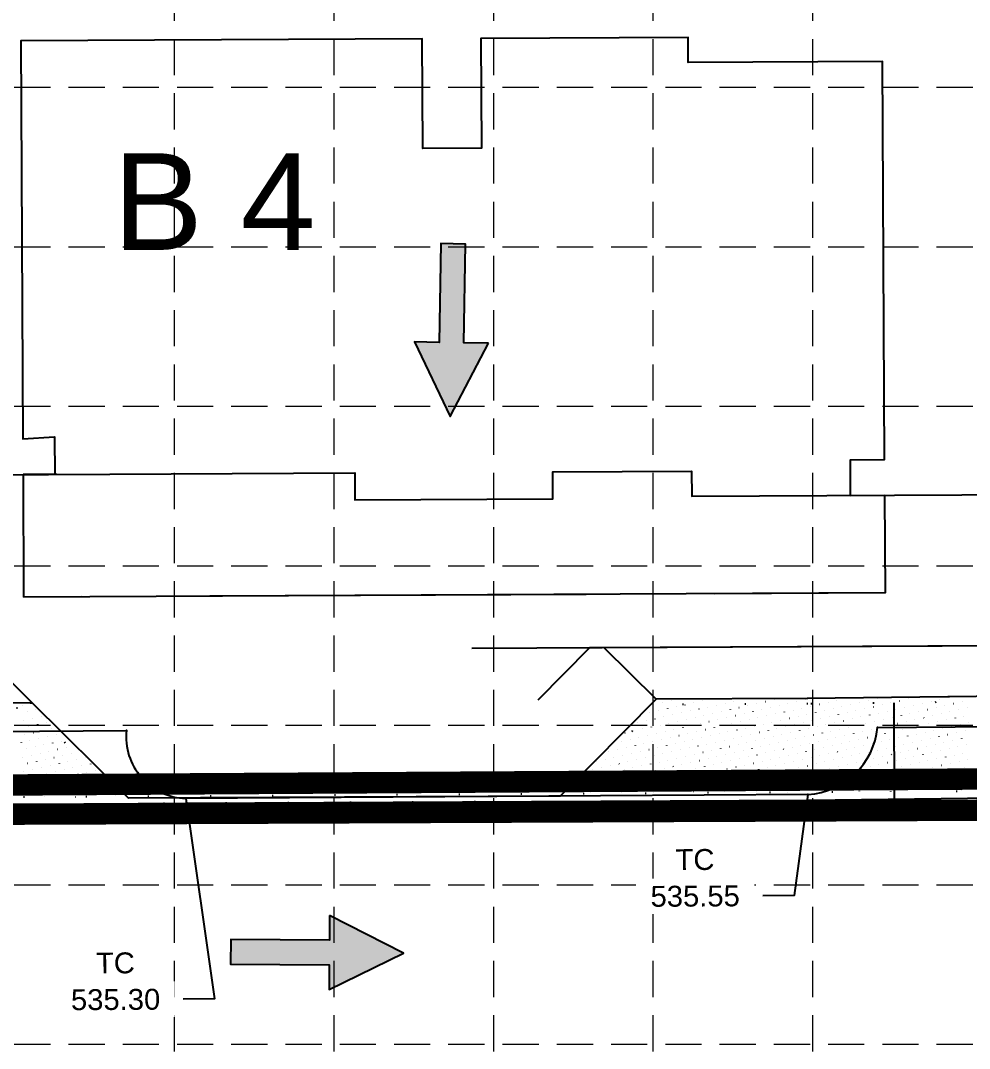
# Model space of a CAD drawing. Header units: feet. Extents: x 6046 to 7000, y 4530 to 5165.
# Drawn here: x 6315.1 to 6403.6, y 4777.1 to 4873.1 of the extents above; entities that cross this region are included whole.
import ezdxf
from ezdxf.enums import TextEntityAlignment as Align

# ---------------------------------------------------------------- set-up
doc = ezdxf.new("R2010")
doc.units = ezdxf.units.FT
doc.header["$LTSCALE"] = 30
doc.header["$MEASUREMENT"] = 0
for name, pattern in [('DASH', [1, 0.5, -0.5]), ('DOTS', [0.1901, 0.0001, -0.19]), ('HIDDEN', [0.375, 0.25, -0.125]), ('LEADER_LINE', [2, 1, 1])]:
    doc.linetypes.add(name, pattern=pattern)
for name, color, linetype in [('1 FLOW ARROWS', 7, 'Continuous'), ('1 LIMITS OF DISTURBANCE', 1, 'DASH'), ('1STAIR', 1, 'Continuous'), ('20070516_TOPO', 1, 'Continuous'), ('BLDG', 207, 'Continuous'), ('GRID', 254, 'HIDDEN'), ('PROPOSED_CURB', 1, 'Continuous'), ('PROPOSED_SW', 1, 'Continuous'), ('SILT FENCE', 200, 'Continuous'), ('TOPO_MAP', 1, 'Continuous')]:
    doc.layers.add(name, color=color, linetype=linetype)
doc.styles.get("Standard").update_dxf_attribs({"font": 'ARIAL.TTF'})

# ---------------------------------------------------------------- blocks, each defined once
blk = doc.blocks.new('arrow')
blk.add_lwpolyline([(-67.01, -25.36), (-59.33, -25.42), (-59.57, -56.14), (-51.89, -56.2), (-51.65, -25.48), (-43.97, -25.54), (-55.3, -2.41), (-67.01, -25.36)], close=True)
at = {"color": 254}
for points in [[(-43.97, -25.54), (-67.01, -25.36), (-55.3, -2.41), (-67.01, -25.36)], [(-59.57, -56.14), (-51.89, -56.2), (-59.33, -25.42), (-51.65, -25.48)]]:
    blk.add_solid(points, dxfattribs=at)

msp = doc.modelspace()

# ---------------------------------------------------------------- linework, layer by layer
at = {"layer": '1 LIMITS OF DISTURBANCE', "ltscale": 0.4, "const_width": 2, "flags": 128}
msp.add_lwpolyline([(6101.168, 4826.862), (6119.467, 5018.639), (6096.139, 5021.335), (6098.287, 5043.497), (6122.31, 5040.952), (6122.384, 5033.901), (6129.796, 5034.293), (6283.721, 5035.176), (6725.261, 5037.677), (6917.799, 5038.14), (6937.026, 5038.214), (6946.049, 5044.104), (6948.99, 5043.941), (6944.622, 5007.27), (6924.923, 4866.503), (6920.126, 4822.965), (6913.674, 4809.279), (6897.417, 4801.376), (6112.118, 4798.149), (6103.895, 4802.973), (6099.858, 4811.489)], close=True, dxfattribs=at)
at = {"layer": '1STAIR', "color": 7, "linetype": 'Continuous', "flags": 128}
for points in [[(6318.483, 4830.691), (6315.315, 4830.676)], [(6392.534, 4828.732), (6395.701, 4828.748)], [(6395.701, 4828.748), (6395.747, 4819.637)], [(6320.754, 4819.258), (6315.373, 4819.231)], [(6367.851, 4819.496), (6332.73, 4819.319)], [(6395.747, 4819.637), (6379.827, 4819.556)], [(6440.796, 4810.266), (6436.172, 4814.843), (6357.18, 4814.444)], [(6363.372, 4809.647), (6368.174, 4814.497)]]:
    msp.add_lwpolyline(points, dxfattribs=at)
at = {"layer": '20070516_TOPO', "color": 7, "linetype": 'Continuous'}
for p, q in [((6302.118, 4806.61), (6324.959, 4806.798)), ((6395.052, 4807.077), (6406.938, 4807.157)), ((6388.554, 4800.817), (6330.503, 4800.45)), ((6412.23, 4800.565), (6388.591, 4800.27)), ((6330.472, 4799.985), (6297.933, 4799.759)), ((6388.591, 4800.27), (6330.472, 4799.985))]:
    msp.add_line(p, q, dxfattribs=at)
for centre, radius, start, end in [((6330.698, 4806.216), 5.769, 174.20833, 268.06089), ((6388.11, 4807.781), 6.978, 273.64993, 354.20833)]:
    msp.add_arc(centre, radius, start, end, dxfattribs=at)
for p in [(6324.959, 4806.798), (6395.052, 4807.077), (6388.554, 4800.817), (6330.472, 4799.985), (6330.503, 4800.45), (6388.591, 4800.27)]:
    msp.add_point(p, dxfattribs=at)
at = {"layer": 'BLDG', "color": 7, "linetype": 'Continuous', "flags": 128}
for points in [[(6269.554, 4865.841), (6269.74, 4829.008), (6289.073, 4829.106), (6289.066, 4830.543), (6346.272, 4830.832), (6346.285, 4828.332), (6364.745, 4828.425), (6364.732, 4830.925), (6377.69, 4830.99), (6377.701, 4828.657), (6421.826, 4828.88), (6421.814, 4831.213), (6434.771, 4831.278), (6434.784, 4828.778), (6453.244, 4828.872), (6453.231, 4831.372), (6466.063, 4831.436), (6465.966, 4850.769), (6464.966, 4850.764), (6464.908, 4862.264), (6465.908, 4862.269), (6465.861, 4871.602), (6465.629, 4917.56)], [(6392.534, 4828.732), (6392.517, 4832.065), (6395.684, 4832.081), (6395.497, 4869.247), (6377.372, 4869.156), (6377.36, 4871.489), (6358.027, 4871.392), (6358.079, 4861.143), (6352.621, 4861.115), (6352.569, 4871.364), (6315.111, 4871.175), (6315.299, 4834.009), (6318.26, 4834.197), (6318.277, 4830.69)]]:
    msp.add_lwpolyline(points, dxfattribs=at)
at = {"layer": 'GRID', "color": 252, "linetype": 'HIDDEN', "lineweight": 0, "ltscale": 0.45}
for p, q in [((6329.413, 5149.778), (6329.413, 4628.519)), ((6344.305, 5149.778), (6344.305, 4628.519)), ((6359.196, 5149.778), (6359.196, 4628.519)), ((6374.087, 5149.778), (6374.087, 4628.519)), ((6388.978, 5149.778), (6388.978, 4628.519)), ((6061.371, 4866.844), (6984.628, 4866.844)), ((6061.371, 4851.953), (6984.628, 4851.953)), ((6061.371, 4837.062), (6984.628, 4837.062)), ((6061.371, 4822.171), (6984.628, 4822.171)), ((6061.371, 4807.279), (6984.628, 4807.279)), ((6061.371, 4792.388), (6984.628, 4792.388)), ((6061.371, 4777.497), (6984.628, 4777.497))]:
    msp.add_line(p, q, dxfattribs=at)
at = {"layer": 'PROPOSED_CURB', "color": 7, "linetype": 'Continuous', "flags": 128}
for points in [[(6374.377, 4809.701), (6369.525, 4814.504)], [(6412.111, 4810.065), (6388.473, 4809.77)], [(6388.545, 4809.77), (6374.377, 4809.701), (6365.421, 4800.657), (6325.169, 4800.459), (6316.153, 4809.386), (6297.868, 4809.259)], [(6315.231, 4809.113), (6315.234, 4809.11)], [(6316.049, 4809.296), (6316.052, 4809.293)], [(6374.149, 4809.231), (6374.152, 4809.227)], [(6374.967, 4809.414), (6374.97, 4809.41)], [(6375.785, 4809.597), (6375.789, 4809.593)], [(6377.077, 4809.198), (6377.081, 4809.194)], [(6377.896, 4809.381), (6377.899, 4809.378)], [(6378.714, 4809.564), (6378.717, 4809.561)], [(6380.006, 4809.166), (6380.009, 4809.162)], [(6380.824, 4809.349), (6380.828, 4809.345)], [(6381.643, 4809.532), (6381.646, 4809.528)], [(6382.461, 4809.715), (6382.464, 4809.711)], [(6382.935, 4809.134), (6382.938, 4809.13)], [(6383.753, 4809.317), (6383.756, 4809.313)], [(6384.571, 4809.5), (6384.575, 4809.496)], [(6385.39, 4809.683), (6385.393, 4809.679)], [(6386.682, 4809.284), (6386.685, 4809.28)], [(6387.5, 4809.467), (6387.503, 4809.463)], [(6388.318, 4809.65), (6388.322, 4809.646)], [(6389.61, 4809.252), (6389.614, 4809.248)], [(6390.429, 4809.435), (6390.432, 4809.431)], [(6391.247, 4809.618), (6391.25, 4809.614)], [(6392.065, 4809.801), (6392.068, 4809.797)], [(6392.539, 4809.22), (6392.542, 4809.216)], [(6393.357, 4809.403), (6393.361, 4809.399)], [(6394.176, 4809.586), (6394.179, 4809.582)], [(6394.994, 4809.769), (6394.997, 4809.765)], [(6395.468, 4809.187), (6395.471, 4809.183)], [(6396.286, 4809.37), (6396.289, 4809.366)], [(6396.625, 4800.31), (6396.586, 4809.371)], [(6397.104, 4809.553), (6397.108, 4809.549)], [(6397.923, 4809.736), (6397.926, 4809.732)], [(6398.396, 4809.155), (6398.4, 4809.151)], [(6399.215, 4809.338), (6399.218, 4809.334)], [(6400.033, 4809.521), (6400.036, 4809.517)], [(6400.851, 4809.704), (6400.854, 4809.7)], [(6401.325, 4809.123), (6401.328, 4809.119)], [(6401.67, 4809.887), (6401.673, 4809.883)], [(6402.143, 4809.306), (6402.147, 4809.302)], [(6402.962, 4809.489), (6402.965, 4809.485)], [(6315.705, 4808.532), (6315.708, 4808.528)], [(6316.523, 4808.715), (6316.526, 4808.711)], [(6372.986, 4808.283), (6372.989, 4808.279)], [(6373.804, 4808.466), (6373.807, 4808.462)], [(6374.623, 4808.649), (6374.626, 4808.645)], [(6375.441, 4808.832), (6375.444, 4808.828)], [(6375.915, 4808.251), (6375.918, 4808.247)], [(6376.259, 4809.015), (6376.262, 4809.011)], [(6376.733, 4808.434), (6376.736, 4808.43)], [(6377.551, 4808.617), (6377.554, 4808.613)], [(6378.37, 4808.8), (6378.373, 4808.796)], [(6378.843, 4808.219), (6378.846, 4808.215)], [(6379.188, 4808.983), (6379.191, 4808.979)], [(6379.662, 4808.402), (6379.665, 4808.398)], [(6380.48, 4808.585), (6380.483, 4808.581)], [(6381.298, 4808.768), (6381.301, 4808.764)], [(6381.772, 4808.186), (6381.775, 4808.182)], [(6382.116, 4808.951), (6382.12, 4808.947)], [(6382.59, 4808.369), (6382.593, 4808.365)], [(6383.409, 4808.552), (6383.412, 4808.548)], [(6384.227, 4808.735), (6384.23, 4808.731)], [(6384.701, 4808.154), (6384.704, 4808.15)], [(6385.045, 4808.918), (6385.048, 4808.914)], [(6385.519, 4808.337), (6385.522, 4808.333)], [(6385.863, 4809.101), (6385.867, 4809.097)], [(6386.337, 4808.52), (6386.34, 4808.516)], [(6387.155, 4808.703), (6387.159, 4808.699)], [(6387.974, 4808.886), (6387.977, 4808.882)], [(6388.448, 4808.304), (6388.451, 4808.301)], [(6388.792, 4809.069), (6388.795, 4809.065)], [(6389.266, 4808.487), (6389.269, 4808.484)], [(6390.084, 4808.671), (6390.087, 4808.667)], [(6390.902, 4808.854), (6390.906, 4808.85)], [(6391.376, 4808.272), (6391.379, 4808.268)], [(6391.721, 4809.037), (6391.724, 4809.033)], [(6392.195, 4808.455), (6392.198, 4808.451)], [(6393.013, 4808.638), (6393.016, 4808.634)], [(6393.831, 4808.821), (6393.834, 4808.817)], [(6394.305, 4808.24), (6394.308, 4808.236)], [(6394.649, 4809.004), (6394.653, 4809)], [(6395.123, 4808.423), (6395.126, 4808.419)], [(6395.941, 4808.606), (6395.945, 4808.602)], [(6396.76, 4808.789), (6396.763, 4808.785)], [(6397.234, 4808.207), (6397.237, 4808.203)], [(6397.578, 4808.972), (6397.581, 4808.968)], [(6398.052, 4808.39), (6398.055, 4808.387)], [(6398.87, 4808.573), (6398.873, 4808.57)], [(6399.688, 4808.756), (6399.692, 4808.753)], [(6400.162, 4808.175), (6400.165, 4808.171)], [(6400.507, 4808.939), (6400.51, 4808.936)], [(6400.981, 4808.358), (6400.984, 4808.354)], [(6401.799, 4808.541), (6401.802, 4808.537)], [(6402.617, 4808.724), (6402.62, 4808.72)], [(6403.435, 4808.907), (6403.439, 4808.903)], [(6315.36, 4807.768), (6315.363, 4807.764)], [(6315.834, 4807.186), (6315.837, 4807.182)], [(6316.178, 4807.951), (6316.182, 4807.947)], [(6316.652, 4807.369), (6316.655, 4807.365)], [(6316.997, 4808.134), (6317, 4808.13)], [(6317.47, 4807.552), (6317.474, 4807.548)], [(6372.641, 4807.519), (6372.645, 4807.515)], [(6373.46, 4807.702), (6373.463, 4807.698)], [(6374.278, 4807.885), (6374.281, 4807.881)], [(6374.752, 4807.303), (6374.755, 4807.3)], [(6375.096, 4808.068), (6375.099, 4808.064)], [(6375.57, 4807.486), (6375.573, 4807.483)], [(6376.388, 4807.669), (6376.391, 4807.666)], [(6377.207, 4807.852), (6377.21, 4807.849)], [(6377.68, 4807.271), (6377.684, 4807.267)], [(6378.025, 4808.035), (6378.028, 4808.032)], [(6378.499, 4807.454), (6378.502, 4807.45)], [(6379.317, 4807.637), (6379.32, 4807.633)], [(6380.135, 4807.82), (6380.138, 4807.816)], [(6380.609, 4807.239), (6380.612, 4807.235)], [(6380.954, 4808.003), (6380.957, 4807.999)], [(6381.427, 4807.422), (6381.431, 4807.418)], [(6382.246, 4807.605), (6382.249, 4807.601)], [(6383.064, 4807.788), (6383.067, 4807.784)], [(6383.538, 4807.206), (6383.541, 4807.202)], [(6383.882, 4807.971), (6383.885, 4807.967)], [(6384.356, 4807.389), (6384.359, 4807.385)], [(6385.174, 4807.572), (6385.177, 4807.568)], [(6385.993, 4807.755), (6385.996, 4807.752)], [(6386.811, 4807.938), (6386.814, 4807.935)], [(6387.285, 4807.357), (6387.288, 4807.353)], [(6387.629, 4808.121), (6387.632, 4808.118)], [(6388.103, 4807.54), (6388.106, 4807.536)], [(6388.921, 4807.723), (6388.924, 4807.719)], [(6389.74, 4807.906), (6389.743, 4807.902)], [(6390.213, 4807.325), (6390.216, 4807.321)], [(6390.558, 4808.089), (6390.561, 4808.085)], [(6391.032, 4807.508), (6391.035, 4807.504)], [(6391.85, 4807.691), (6391.853, 4807.687)], [(6392.668, 4807.874), (6392.671, 4807.87)], [(6393.142, 4807.292), (6393.145, 4807.288)], [(6393.487, 4808.057), (6393.49, 4808.053)], [(6393.96, 4807.475), (6393.963, 4807.471)], [(6394.779, 4807.658), (6394.782, 4807.654)], [(6395.597, 4807.841), (6395.6, 4807.837)], [(6396.071, 4807.26), (6396.074, 4807.256)], [(6396.415, 4808.024), (6396.418, 4808.02)], [(6396.889, 4807.443), (6396.892, 4807.439)], [(6397.707, 4807.626), (6397.71, 4807.622)], [(6398.526, 4807.809), (6398.529, 4807.805)], [(6398.999, 4807.228), (6399.002, 4807.224)], [(6399.344, 4807.992), (6399.347, 4807.988)], [(6399.818, 4807.411), (6399.821, 4807.407)], [(6400.636, 4807.594), (6400.639, 4807.59)], [(6401.454, 4807.777), (6401.457, 4807.773)], [(6401.928, 4807.195), (6401.931, 4807.191)], [(6402.273, 4807.96), (6402.276, 4807.956)], [(6402.746, 4807.378), (6402.749, 4807.374)], [(6403.091, 4808.143), (6403.094, 4808.139)], [(6403.565, 4807.561), (6403.568, 4807.557)], [(6315.489, 4806.422), (6315.492, 4806.418)], [(6316.308, 4806.605), (6316.311, 4806.601)], [(6317.126, 4806.788), (6317.129, 4806.784)], [(6317.944, 4806.971), (6317.947, 4806.967)], [(6318.418, 4806.389), (6318.421, 4806.385)], [(6371.478, 4806.571), (6371.482, 4806.567)], [(6372.297, 4806.754), (6372.3, 4806.75)], [(6373.115, 4806.937), (6373.118, 4806.933)], [(6373.589, 4806.356), (6373.592, 4806.352)], [(6373.933, 4807.12), (6373.937, 4807.116)], [(6374.407, 4806.539), (6374.41, 4806.535)], [(6375.225, 4806.722), (6375.229, 4806.718)], [(6376.044, 4806.905), (6376.047, 4806.901)], [(6376.518, 4806.324), (6376.521, 4806.32)], [(6376.862, 4807.088), (6376.865, 4807.084)], [(6377.336, 4806.507), (6377.339, 4806.503)], [(6378.154, 4806.69), (6378.157, 4806.686)], [(6378.972, 4806.873), (6378.976, 4806.869)], [(6379.446, 4806.291), (6379.449, 4806.287)], [(6379.791, 4807.056), (6379.794, 4807.052)], [(6380.264, 4806.474), (6380.268, 4806.47)], [(6381.083, 4806.657), (6381.086, 4806.653)], [(6381.901, 4806.84), (6381.904, 4806.836)], [(6382.375, 4806.259), (6382.378, 4806.255)], [(6382.719, 4807.023), (6382.723, 4807.019)], [(6383.193, 4806.442), (6383.196, 4806.438)], [(6384.011, 4806.625), (6384.015, 4806.621)], [(6384.83, 4806.808), (6384.833, 4806.804)], [(6385.303, 4806.226), (6385.307, 4806.223)], [(6385.648, 4806.991), (6385.651, 4806.987)], [(6386.122, 4806.409), (6386.125, 4806.406)], [(6386.466, 4807.174), (6386.47, 4807.17)], [(6386.94, 4806.593), (6386.943, 4806.589)], [(6387.758, 4806.776), (6387.762, 4806.772)], [(6388.577, 4806.959), (6388.58, 4806.955)], [(6389.05, 4806.377), (6389.054, 4806.373)], [(6389.395, 4807.142), (6389.398, 4807.138)], [(6389.869, 4806.56), (6389.872, 4806.556)], [(6390.687, 4806.743), (6390.69, 4806.739)], [(6391.505, 4806.926), (6391.509, 4806.922)], [(6391.979, 4806.345), (6391.982, 4806.341)], [(6392.324, 4807.109), (6392.327, 4807.105)], [(6392.797, 4806.528), (6392.801, 4806.524)], [(6393.616, 4806.711), (6393.619, 4806.707)], [(6394.434, 4806.894), (6394.437, 4806.89)], [(6394.908, 4806.312), (6394.911, 4806.309)], [(6395.252, 4807.077), (6395.256, 4807.073)], [(6395.726, 4806.495), (6395.729, 4806.492)], [(6396.544, 4806.678), (6396.548, 4806.675)], [(6397.363, 4806.861), (6397.366, 4806.858)], [(6397.836, 4806.28), (6397.84, 4806.276)], [(6398.181, 4807.045), (6398.184, 4807.041)], [(6398.655, 4806.463), (6398.658, 4806.459)], [(6399.473, 4806.646), (6399.476, 4806.642)], [(6400.291, 4806.829), (6400.295, 4806.825)], [(6400.765, 4806.248), (6400.768, 4806.244)], [(6401.11, 4807.012), (6401.113, 4807.008)], [(6401.583, 4806.431), (6401.587, 4806.427)], [(6402.402, 4806.614), (6402.405, 4806.61)], [(6403.22, 4806.797), (6403.223, 4806.793)], [(6315.145, 4805.657), (6315.148, 4805.653)], [(6315.963, 4805.84), (6315.966, 4805.836)], [(6316.781, 4806.023), (6316.784, 4806.019)], [(6317.255, 4805.442), (6317.258, 4805.438)], [(6317.6, 4806.206), (6317.603, 4806.202)], [(6318.073, 4805.625), (6318.077, 4805.621)], [(6318.892, 4805.808), (6318.895, 4805.804)], [(6371.134, 4805.807), (6371.137, 4805.803)], [(6371.952, 4805.99), (6371.955, 4805.986)], [(6372.426, 4805.408), (6372.429, 4805.405)], [(6372.771, 4806.173), (6372.774, 4806.169)], [(6373.244, 4805.591), (6373.247, 4805.588)], [(6374.063, 4805.774), (6374.066, 4805.771)], [(6374.881, 4805.957), (6374.884, 4805.954)], [(6375.355, 4805.376), (6375.358, 4805.372)], [(6375.699, 4806.141), (6375.702, 4806.137)], [(6376.173, 4805.559), (6376.176, 4805.555)], [(6376.991, 4805.742), (6376.994, 4805.738)], [(6377.81, 4805.925), (6377.813, 4805.921)], [(6378.283, 4805.344), (6378.286, 4805.34)], [(6378.628, 4806.108), (6378.631, 4806.104)], [(6379.102, 4805.527), (6379.105, 4805.523)], [(6379.92, 4805.71), (6379.923, 4805.706)], [(6380.738, 4805.893), (6380.741, 4805.889)], [(6381.212, 4805.311), (6381.215, 4805.307)], [(6381.557, 4806.076), (6381.56, 4806.072)], [(6382.03, 4805.494), (6382.033, 4805.49)], [(6382.849, 4805.677), (6382.852, 4805.674)], [(6383.667, 4805.86), (6383.67, 4805.857)], [(6384.141, 4805.279), (6384.144, 4805.275)], [(6384.485, 4806.043), (6384.488, 4806.04)], [(6384.959, 4805.462), (6384.962, 4805.458)], [(6385.777, 4805.645), (6385.78, 4805.641)], [(6386.596, 4805.828), (6386.599, 4805.824)], [(6387.414, 4806.011), (6387.417, 4806.007)], [(6387.888, 4805.43), (6387.891, 4805.426)], [(6388.232, 4806.194), (6388.235, 4806.19)], [(6388.706, 4805.613), (6388.709, 4805.609)], [(6389.524, 4805.796), (6389.527, 4805.792)], [(6390.343, 4805.979), (6390.346, 4805.975)], [(6390.816, 4805.397), (6390.819, 4805.393)], [(6391.161, 4806.162), (6391.164, 4806.158)], [(6391.635, 4805.58), (6391.638, 4805.576)], [(6392.453, 4805.763), (6392.456, 4805.759)], [(6393.271, 4805.946), (6393.274, 4805.942)], [(6393.745, 4805.365), (6393.748, 4805.361)], [(6394.089, 4806.129), (6394.093, 4806.126)], [(6394.563, 4805.548), (6394.566, 4805.544)], [(6395.382, 4805.731), (6395.385, 4805.727)], [(6396.2, 4805.914), (6396.203, 4805.91)], [(6396.674, 4805.333), (6396.677, 4805.329)], [(6397.018, 4806.097), (6397.021, 4806.093)], [(6397.492, 4805.516), (6397.495, 4805.512)], [(6398.31, 4805.699), (6398.313, 4805.695)], [(6399.129, 4805.882), (6399.132, 4805.878)], [(6399.602, 4805.3), (6399.605, 4805.296)], [(6399.947, 4806.065), (6399.95, 4806.061)], [(6400.421, 4805.483), (6400.424, 4805.479)], [(6401.239, 4805.666), (6401.242, 4805.662)], [(6402.057, 4805.849), (6402.06, 4805.845)], [(6402.531, 4805.268), (6402.534, 4805.264)], [(6402.875, 4806.032), (6402.879, 4806.028)], [(6403.349, 4805.451), (6403.352, 4805.447)], [(6315.274, 4804.311), (6315.277, 4804.307)], [(6315.618, 4805.076), (6315.622, 4805.072)], [(6316.092, 4804.494), (6316.095, 4804.49)], [(6316.437, 4805.259), (6316.44, 4805.255)], [(6316.911, 4804.677), (6316.914, 4804.673)], [(6317.729, 4804.86), (6317.732, 4804.857)], [(6318.547, 4805.043), (6318.55, 4805.04)], [(6319.021, 4804.462), (6319.024, 4804.458)], [(6319.365, 4805.226), (6319.369, 4805.223)], [(6319.839, 4804.645), (6319.842, 4804.641)], [(6320.657, 4804.828), (6320.661, 4804.824)], [(6369.971, 4804.859), (6369.974, 4804.855)], [(6370.789, 4805.042), (6370.793, 4805.038)], [(6371.263, 4804.461), (6371.266, 4804.457)], [(6371.608, 4805.225), (6371.611, 4805.222)], [(6372.081, 4804.644), (6372.085, 4804.64)], [(6372.9, 4804.827), (6372.903, 4804.823)], [(6373.718, 4805.01), (6373.721, 4805.006)], [(6374.192, 4804.429), (6374.195, 4804.425)], [(6374.536, 4805.193), (6374.539, 4805.189)], [(6375.01, 4804.612), (6375.013, 4804.608)], [(6375.828, 4804.795), (6375.832, 4804.791)], [(6376.647, 4804.978), (6376.65, 4804.974)], [(6377.12, 4804.396), (6377.124, 4804.392)], [(6377.465, 4805.161), (6377.468, 4805.157)], [(6377.939, 4804.579), (6377.942, 4804.575)], [(6378.757, 4804.762), (6378.76, 4804.758)], [(6379.575, 4804.945), (6379.579, 4804.941)], [(6380.049, 4804.364), (6380.052, 4804.36)], [(6380.394, 4805.128), (6380.397, 4805.124)], [(6380.867, 4804.547), (6380.871, 4804.543)], [(6381.686, 4804.73), (6381.689, 4804.726)], [(6382.504, 4804.913), (6382.507, 4804.909)], [(6382.978, 4804.331), (6382.981, 4804.328)], [(6383.322, 4805.096), (6383.325, 4805.092)], [(6383.796, 4804.515), (6383.799, 4804.511)], [(6384.614, 4804.698), (6384.618, 4804.694)], [(6385.433, 4804.881), (6385.436, 4804.877)], [(6386.251, 4805.064), (6386.254, 4805.06)], [(6386.725, 4804.482), (6386.728, 4804.478)], [(6387.069, 4805.247), (6387.072, 4805.243)], [(6387.543, 4804.665), (6387.546, 4804.661)], [(6388.361, 4804.848), (6388.364, 4804.844)], [(6389.18, 4805.031), (6389.183, 4805.027)], [(6389.653, 4804.45), (6389.657, 4804.446)], [(6389.998, 4805.214), (6390.001, 4805.21)], [(6390.472, 4804.633), (6390.475, 4804.629)], [(6391.29, 4804.816), (6391.293, 4804.812)], [(6392.108, 4804.999), (6392.111, 4804.995)], [(6392.582, 4804.417), (6392.585, 4804.414)], [(6392.927, 4805.182), (6392.93, 4805.178)], [(6393.4, 4804.6), (6393.404, 4804.597)], [(6394.219, 4804.783), (6394.222, 4804.78)], [(6395.037, 4804.967), (6395.04, 4804.963)], [(6395.511, 4804.385), (6395.514, 4804.381)], [(6395.855, 4805.15), (6395.858, 4805.146)], [(6396.329, 4804.568), (6396.332, 4804.564)], [(6397.147, 4804.751), (6397.15, 4804.747)], [(6397.966, 4804.934), (6397.969, 4804.93)], [(6398.439, 4804.353), (6398.443, 4804.349)], [(6398.784, 4805.117), (6398.787, 4805.113)], [(6399.258, 4804.536), (6399.261, 4804.532)], [(6400.076, 4804.719), (6400.079, 4804.715)], [(6400.894, 4804.902), (6400.897, 4804.898)], [(6401.368, 4804.32), (6401.371, 4804.316)], [(6401.713, 4805.085), (6401.716, 4805.081)], [(6402.186, 4804.503), (6402.19, 4804.499)], [(6403.005, 4804.686), (6403.008, 4804.683)], [(6315.748, 4803.73), (6315.751, 4803.726)], [(6316.566, 4803.913), (6316.569, 4803.909)], [(6317.384, 4804.096), (6317.387, 4804.092)], [(6317.858, 4803.515), (6317.861, 4803.511)], [(6318.203, 4804.279), (6318.206, 4804.275)], [(6318.676, 4803.698), (6318.679, 4803.694)], [(6319.495, 4803.881), (6319.498, 4803.877)], [(6320.313, 4804.064), (6320.316, 4804.06)], [(6320.787, 4803.482), (6320.79, 4803.478)], [(6321.131, 4804.247), (6321.134, 4804.243)], [(6321.605, 4803.665), (6321.608, 4803.661)], [(6368.808, 4803.912), (6368.811, 4803.908)], [(6369.626, 4804.095), (6369.63, 4804.091)], [(6370.1, 4803.513), (6370.103, 4803.51)], [(6370.445, 4804.278), (6370.448, 4804.274)], [(6370.919, 4803.696), (6370.922, 4803.693)], [(6371.737, 4803.879), (6371.74, 4803.876)], [(6372.555, 4804.063), (6372.558, 4804.059)], [(6373.029, 4803.481), (6373.032, 4803.477)], [(6373.373, 4804.246), (6373.377, 4804.242)], [(6373.847, 4803.664), (6373.85, 4803.66)], [(6374.665, 4803.847), (6374.669, 4803.843)], [(6375.484, 4804.03), (6375.487, 4804.026)], [(6375.958, 4803.449), (6375.961, 4803.445)], [(6376.302, 4804.213), (6376.305, 4804.209)], [(6376.776, 4803.632), (6376.779, 4803.628)], [(6377.594, 4803.815), (6377.597, 4803.811)], [(6378.412, 4803.998), (6378.416, 4803.994)], [(6378.886, 4803.416), (6378.889, 4803.412)], [(6379.231, 4804.181), (6379.234, 4804.177)], [(6379.705, 4803.599), (6379.708, 4803.596)], [(6380.523, 4803.782), (6380.526, 4803.779)], [(6381.341, 4803.965), (6381.344, 4803.962)], [(6381.815, 4803.384), (6381.818, 4803.38)], [(6382.159, 4804.148), (6382.163, 4804.145)], [(6382.633, 4803.567), (6382.636, 4803.563)], [(6383.451, 4803.75), (6383.455, 4803.746)], [(6384.27, 4803.933), (6384.273, 4803.929)], [(6384.744, 4803.352), (6384.747, 4803.348)], [(6385.088, 4804.116), (6385.091, 4804.112)], [(6385.562, 4803.535), (6385.565, 4803.531)], [(6385.906, 4804.299), (6385.91, 4804.295)], [(6386.38, 4803.718), (6386.383, 4803.714)], [(6387.198, 4803.901), (6387.202, 4803.897)], [(6388.017, 4804.084), (6388.02, 4804.08)], [(6388.491, 4803.502), (6388.494, 4803.498)], [(6388.835, 4804.267), (6388.838, 4804.263)], [(6389.309, 4803.685), (6389.312, 4803.681)], [(6390.127, 4803.868), (6390.13, 4803.864)], [(6390.945, 4804.051), (6390.949, 4804.048)], [(6391.419, 4803.47), (6391.422, 4803.466)], [(6391.764, 4804.234), (6391.767, 4804.231)], [(6392.237, 4803.653), (6392.241, 4803.649)], [(6393.056, 4803.836), (6393.059, 4803.832)], [(6393.874, 4804.019), (6393.877, 4804.015)], [(6394.348, 4803.438), (6394.351, 4803.434)], [(6394.692, 4804.202), (6394.696, 4804.198)], [(6395.166, 4803.621), (6395.169, 4803.617)], [(6395.984, 4803.804), (6395.988, 4803.8)], [(6396.803, 4803.987), (6396.806, 4803.983)], [(6397.277, 4803.405), (6397.28, 4803.401)], [(6397.621, 4804.17), (6397.624, 4804.166)], [(6398.095, 4803.588), (6398.098, 4803.584)], [(6398.913, 4803.771), (6398.916, 4803.767)], [(6399.731, 4803.954), (6399.735, 4803.95)], [(6400.205, 4803.373), (6400.208, 4803.369)], [(6400.55, 4804.137), (6400.553, 4804.133)], [(6401.023, 4803.556), (6401.027, 4803.552)], [(6401.842, 4803.739), (6401.845, 4803.735)], [(6402.66, 4803.922), (6402.663, 4803.918)], [(6403.478, 4804.105), (6403.482, 4804.101)], [(6315.403, 4802.965), (6315.406, 4802.962)], [(6316.221, 4803.148), (6316.225, 4803.145)], [(6316.695, 4802.567), (6316.698, 4802.563)], [(6317.04, 4803.331), (6317.043, 4803.328)], [(6317.513, 4802.75), (6317.517, 4802.746)], [(6318.332, 4802.933), (6318.335, 4802.929)], [(6319.15, 4803.116), (6319.153, 4803.112)], [(6319.624, 4802.535), (6319.627, 4802.531)], [(6319.968, 4803.299), (6319.972, 4803.295)], [(6320.442, 4802.718), (6320.445, 4802.714)], [(6321.26, 4802.901), (6321.264, 4802.897)], [(6322.079, 4803.084), (6322.082, 4803.08)], [(6322.552, 4802.502), (6322.556, 4802.498)], [(6368.464, 4803.147), (6368.467, 4803.144)], [(6368.937, 4802.566), (6368.941, 4802.562)], [(6369.282, 4803.33), (6369.285, 4803.327)], [(6369.756, 4802.749), (6369.759, 4802.745)], [(6370.574, 4802.932), (6370.577, 4802.928)], [(6371.392, 4803.115), (6371.395, 4803.111)], [(6371.866, 4802.534), (6371.869, 4802.53)], [(6372.211, 4803.298), (6372.214, 4803.294)], [(6372.684, 4802.717), (6372.687, 4802.713)], [(6373.503, 4802.9), (6373.506, 4802.896)], [(6374.321, 4803.083), (6374.324, 4803.079)], [(6374.795, 4802.501), (6374.798, 4802.497)], [(6375.139, 4803.266), (6375.142, 4803.262)], [(6375.613, 4802.684), (6375.616, 4802.68)], [(6376.431, 4802.867), (6376.434, 4802.863)], [(6377.25, 4803.05), (6377.253, 4803.046)], [(6377.723, 4802.469), (6377.727, 4802.465)], [(6378.068, 4803.233), (6378.071, 4803.229)], [(6378.542, 4802.652), (6378.545, 4802.648)], [(6379.36, 4802.835), (6379.363, 4802.831)], [(6380.178, 4803.018), (6380.181, 4803.014)], [(6380.652, 4802.437), (6380.655, 4802.433)], [(6380.997, 4803.201), (6381, 4803.197)], [(6381.47, 4802.62), (6381.473, 4802.616)], [(6382.289, 4802.803), (6382.292, 4802.799)], [(6383.107, 4802.986), (6383.11, 4802.982)], [(6383.581, 4802.404), (6383.584, 4802.4)], [(6383.925, 4803.169), (6383.928, 4803.165)], [(6384.399, 4802.587), (6384.402, 4802.583)], [(6385.217, 4802.77), (6385.22, 4802.766)], [(6386.036, 4802.953), (6386.039, 4802.949)], [(6386.854, 4803.136), (6386.857, 4803.132)], [(6387.328, 4802.555), (6387.331, 4802.551)], [(6387.672, 4803.319), (6387.675, 4803.315)], [(6388.146, 4802.738), (6388.149, 4802.734)], [(6388.964, 4802.921), (6388.967, 4802.917)], [(6389.783, 4803.104), (6389.786, 4803.1)], [(6390.256, 4802.522), (6390.259, 4802.519)], [(6390.601, 4803.287), (6390.604, 4803.283)], [(6391.075, 4802.705), (6391.078, 4802.702)], [(6391.893, 4802.889), (6391.896, 4802.885)], [(6392.711, 4803.072), (6392.714, 4803.068)], [(6393.185, 4802.49), (6393.188, 4802.486)], [(6393.53, 4803.255), (6393.533, 4803.251)], [(6394.003, 4802.673), (6394.006, 4802.669)], [(6394.822, 4802.856), (6394.825, 4802.852)], [(6395.64, 4803.039), (6395.643, 4803.035)], [(6396.114, 4802.458), (6396.117, 4802.454)], [(6396.458, 4803.222), (6396.461, 4803.218)], [(6396.932, 4802.641), (6396.935, 4802.637)], [(6397.75, 4802.824), (6397.753, 4802.82)], [(6398.569, 4803.007), (6398.572, 4803.003)], [(6399.042, 4802.425), (6399.045, 4802.422)], [(6399.387, 4803.19), (6399.39, 4803.186)], [(6399.861, 4802.608), (6399.864, 4802.605)], [(6400.679, 4802.791), (6400.682, 4802.788)], [(6401.497, 4802.974), (6401.5, 4802.971)], [(6401.971, 4802.393), (6401.974, 4802.389)], [(6402.316, 4803.157), (6402.319, 4803.154)], [(6402.789, 4802.576), (6402.792, 4802.572)], [(6403.134, 4803.341), (6403.137, 4803.337)], [(6403.608, 4802.759), (6403.611, 4802.755)], [(6315.532, 4801.62), (6315.535, 4801.616)], [(6315.877, 4802.384), (6315.88, 4802.38)], [(6316.351, 4801.803), (6316.354, 4801.799)], [(6317.169, 4801.986), (6317.172, 4801.982)], [(6317.987, 4802.169), (6317.99, 4802.165)], [(6318.461, 4801.587), (6318.464, 4801.583)], [(6318.805, 4802.352), (6318.809, 4802.348)], [(6319.279, 4801.77), (6319.282, 4801.766)], [(6320.098, 4801.953), (6320.101, 4801.949)], [(6320.916, 4802.136), (6320.919, 4802.132)], [(6321.39, 4801.555), (6321.393, 4801.551)], [(6321.734, 4802.319), (6321.737, 4802.315)], [(6322.208, 4801.738), (6322.211, 4801.734)], [(6323.026, 4801.921), (6323.029, 4801.917)], [(6366.956, 4801.435), (6366.959, 4801.432)], [(6367.301, 4802.2), (6367.304, 4802.196)], [(6367.774, 4801.618), (6367.778, 4801.615)], [(6368.119, 4802.383), (6368.122, 4802.379)], [(6368.593, 4801.801), (6368.596, 4801.798)], [(6369.411, 4801.985), (6369.414, 4801.981)], [(6370.229, 4802.168), (6370.233, 4802.164)], [(6370.703, 4801.586), (6370.706, 4801.582)], [(6371.048, 4802.351), (6371.051, 4802.347)], [(6371.521, 4801.769), (6371.525, 4801.765)], [(6372.34, 4801.952), (6372.343, 4801.948)], [(6373.158, 4802.135), (6373.161, 4802.131)], [(6373.632, 4801.554), (6373.635, 4801.55)], [(6373.976, 4802.318), (6373.98, 4802.314)], [(6374.45, 4801.737), (6374.453, 4801.733)], [(6375.268, 4801.92), (6375.272, 4801.916)], [(6376.087, 4802.103), (6376.09, 4802.099)], [(6376.56, 4801.521), (6376.564, 4801.518)], [(6376.905, 4802.286), (6376.908, 4802.282)], [(6377.379, 4801.704), (6377.382, 4801.701)], [(6378.197, 4801.887), (6378.2, 4801.884)], [(6379.015, 4802.07), (6379.019, 4802.067)], [(6379.489, 4801.489), (6379.492, 4801.485)], [(6379.834, 4802.253), (6379.837, 4802.25)], [(6380.307, 4801.672), (6380.311, 4801.668)], [(6381.126, 4801.855), (6381.129, 4801.851)], [(6381.944, 4802.038), (6381.947, 4802.034)], [(6382.418, 4801.457), (6382.421, 4801.453)], [(6382.762, 4802.221), (6382.766, 4802.217)], [(6383.236, 4801.64), (6383.239, 4801.636)], [(6384.054, 4801.823), (6384.058, 4801.819)], [(6384.873, 4802.006), (6384.876, 4802.002)], [(6385.691, 4802.189), (6385.694, 4802.185)], [(6386.165, 4801.607), (6386.168, 4801.603)], [(6386.509, 4802.372), (6386.512, 4802.368)], [(6386.983, 4801.79), (6386.986, 4801.786)], [(6387.801, 4801.973), (6387.805, 4801.97)], [(6388.62, 4802.156), (6388.623, 4802.153)], [(6389.093, 4801.575), (6389.097, 4801.571)], [(6389.438, 4802.339), (6389.441, 4802.336)], [(6389.912, 4801.758), (6389.915, 4801.754)], [(6390.73, 4801.941), (6390.733, 4801.937)], [(6391.548, 4802.124), (6391.552, 4802.12)], [(6392.022, 4801.543), (6392.025, 4801.539)], [(6392.367, 4802.307), (6392.37, 4802.303)], [(6392.84, 4801.726), (6392.844, 4801.722)], [(6393.659, 4801.909), (6393.662, 4801.905)], [(6394.477, 4802.092), (6394.48, 4802.088)], [(6394.951, 4801.51), (6394.954, 4801.506)], [(6395.295, 4802.275), (6395.298, 4802.271)], [(6395.769, 4801.693), (6395.772, 4801.689)], [(6396.587, 4801.876), (6396.591, 4801.872)], [(6397.406, 4802.059), (6397.409, 4802.055)], [(6397.879, 4801.478), (6397.883, 4801.474)], [(6398.224, 4802.242), (6398.227, 4802.238)], [(6398.698, 4801.661), (6398.701, 4801.657)], [(6399.516, 4801.844), (6399.519, 4801.84)], [(6400.334, 4802.027), (6400.338, 4802.023)], [(6400.808, 4801.446), (6400.811, 4801.442)], [(6401.153, 4802.21), (6401.156, 4802.206)], [(6401.626, 4801.629), (6401.63, 4801.625)], [(6402.445, 4801.812), (6402.448, 4801.808)], [(6403.263, 4801.995), (6403.266, 4801.991)], [(6315.188, 4800.855), (6315.191, 4800.851)], [(6316.006, 4801.038), (6316.009, 4801.034)], [(6316.824, 4801.221), (6316.827, 4801.217)], [(6317.298, 4800.64), (6317.301, 4800.636)], [(6317.643, 4801.404), (6317.646, 4801.4)], [(6318.116, 4800.823), (6318.12, 4800.819)], [(6318.935, 4801.006), (6318.938, 4801.002)], [(6319.753, 4801.189), (6319.756, 4801.185)], [(6320.227, 4800.607), (6320.23, 4800.603)], [(6320.571, 4801.372), (6320.574, 4801.368)], [(6321.045, 4800.79), (6321.048, 4800.786)], [(6321.863, 4800.973), (6321.866, 4800.969)], [(6322.682, 4801.156), (6322.685, 4801.153)], [(6323.5, 4801.339), (6323.503, 4801.336)], [(6323.974, 4800.758), (6323.977, 4800.754)], [(6366.138, 4801.252), (6366.141, 4801.249)], [(6368.248, 4801.037), (6368.251, 4801.033)], [(6369.067, 4801.22), (6369.07, 4801.216)], [(6369.885, 4801.403), (6369.888, 4801.399)], [(6371.177, 4801.005), (6371.18, 4801.001)], [(6371.995, 4801.188), (6371.998, 4801.184)], [(6372.813, 4801.371), (6372.817, 4801.367)], [(6374.106, 4800.972), (6374.109, 4800.968)], [(6374.924, 4801.155), (6374.927, 4801.151)], [(6375.742, 4801.338), (6375.745, 4801.334)], [(6377.853, 4801.123), (6377.856, 4801.119)], [(6378.671, 4801.306), (6378.674, 4801.302)], [(6380.781, 4801.091), (6380.784, 4801.087)], [(6381.599, 4801.274), (6381.603, 4801.27)], [(6383.71, 4801.058), (6383.713, 4801.054)], [(6384.528, 4801.241), (6384.531, 4801.237)], [(6385.346, 4801.424), (6385.35, 4801.42)], [(6386.639, 4801.026), (6386.642, 4801.022)], [(6387.457, 4801.209), (6387.46, 4801.205)], [(6388.275, 4801.392), (6388.278, 4801.388)], [(6390.385, 4801.177), (6390.389, 4801.173)], [(6391.204, 4801.36), (6391.207, 4801.356)], [(6393.314, 4801.144), (6393.317, 4801.14)], [(6394.132, 4801.327), (6394.136, 4801.323)], [(6396.243, 4801.112), (6396.246, 4801.108)], [(6397.061, 4801.295), (6397.064, 4801.291)], [(6399.99, 4801.263), (6399.993, 4801.259)], [(6402.918, 4801.23), (6402.922, 4801.226)]]:
    msp.add_lwpolyline(points, dxfattribs=at)
at = {"layer": 'PROPOSED_CURB', "color": 7, "linetype": 'DOTS', "flags": 128}
for points in [[(6388.547, 4809.27), (6374.587, 4809.202), (6365.631, 4800.158), (6324.964, 4799.958), (6315.949, 4808.885), (6297.871, 4808.759)], [(6412.117, 4809.565), (6388.479, 4809.27)], [(6895.454, 4804.19), (6116.04, 4799.311)]]:
    msp.add_lwpolyline(points, dxfattribs=at)
at = {"layer": 'PROPOSED_SW', "color": 7, "linetype": 'Continuous', "flags": 128}
for points in [[(6315.315, 4830.676), (6315.373, 4819.231)], [(6395.701, 4828.748), (6395.747, 4819.637), (6315.373, 4819.231)], [(6451.79, 4810.319), (6447.166, 4814.896), (6368.174, 4814.497), (6363.372, 4809.647)], [(6316.153, 4809.386), (6311.282, 4814.21)]]:
    msp.add_lwpolyline(points, dxfattribs=at)
at = {"layer": 'SILT FENCE', "const_width": 2, "flags": 128}
msp.add_lwpolyline([(6121.851, 5030.725), (6121.106, 5014.099), (6102.853, 4815.962, 0.48185), (6117.134, 4800.49), (6896.599, 4805.295, 0.347065), (6918.53, 4828.844), (6946.206, 5041.435)], format="xyb", dxfattribs=at)
at = {"layer": 'TOPO_MAP', "color": 35, "linetype": 'LEADER_LINE', "flags": 128}
for points in [[(6388.554, 4800.817), (6387.259, 4791.384), (6384.334, 4791.367)], [(6330.503, 4800.45), (6333.182, 4781.733), (6330.257, 4781.716)]]:
    msp.add_lwpolyline(points, dxfattribs=at)

# ---------------------------------------------------------------- block references
at = {"layer": '1 FLOW ARROWS', "yscale": 0.2999999999992724, "zscale": 0.3}
for p, xscale, rotation in [((6338.588, 4835.498), 0.2999999999997103, 179.5624868160499), ((6351.533, 4769.414), 0.2999999999992724, 270)]:
    msp.add_blockref('arrow', p, dxfattribs=dict(at, xscale=xscale, rotation=rotation))

# ---------------------------------------------------------------- texts
at = {"insert": (6333.157, 4860.68), "char_height": 9.025, "width": 43.71093, "attachment_point": 2}
msp.add_mtext('B 4', dxfattribs=at)

# ---------------------------------------------------------------- next in the draw order: wipeouts: each hides what was drawn before it
for points in [[(6372.527, 4789.643), (6383.549, 4789.705), (6383.53, 4793.02), (6372.508, 4792.958)], [(6318.451, 4779.992), (6329.473, 4780.054), (6329.454, 4783.369), (6318.432, 4783.307)]]:
    msp.add_wipeout(points).dxf.layer = 'TOPO_MAP'

# ---------------------------------------------------------------- next in the draw order: texts
at = {"layer": 'TOPO_MAP', "color": 35, "linetype": 'Continuous'}
for s, p in [('535.55', (6378.023, 4792.307)), ('535.30', (6323.947, 4782.656))]:
    msp.add_text(s, height=1.95, rotation=0.325, dxfattribs=at).set_placement(p, align=Align.TOP_CENTER)

# ---------------------------------------------------------------- next in the draw order: wipeouts: each hides what was drawn before it
for points in [[(6375.804, 4793.074), (6380.234, 4793.099), (6380.215, 4796.414), (6375.786, 4796.389)], [(6321.728, 4783.423), (6326.157, 4783.448), (6326.138, 4786.763), (6321.709, 4786.738)]]:
    msp.add_wipeout(points).dxf.layer = 'TOPO_MAP'

# ---------------------------------------------------------------- next in the draw order: texts
for p in [(6378.004, 4795.719), (6323.927, 4786.068)]:
    msp.add_text('TC', height=1.95, rotation=0.325, dxfattribs=at).set_placement(p, align=Align.TOP_CENTER)

doc.saveas('drawing.dxf')
